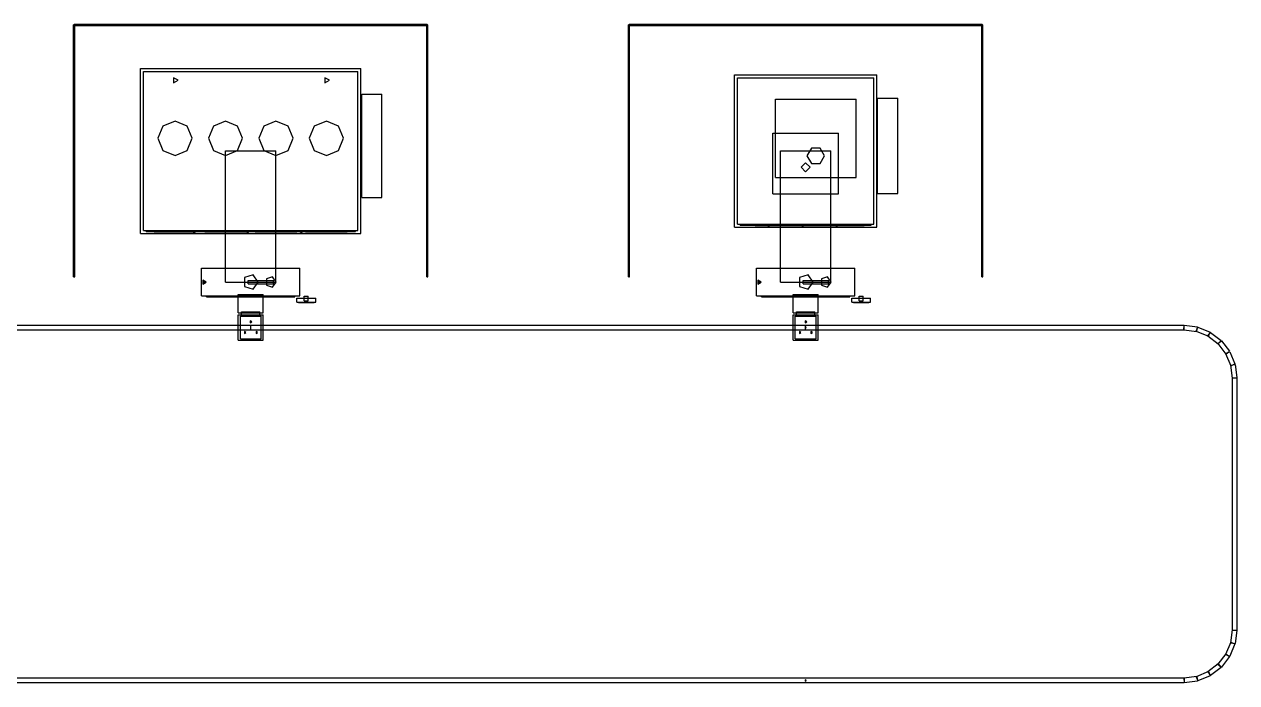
# Model space of a CAD drawing. Header units: millimetres. Extents: x 155910 to 349090, y -230090 to -203978.
# Drawn here: x 301022 to 349090, y -230090 to -203978 of the extents above; entities that cross this region are included whole.
import ezdxf

# ---------------------------------------------------------------- set-up
doc = ezdxf.new("R2010")
doc.units = ezdxf.units.MM

msp = doc.modelspace()

# ---------------------------------------------------------------- linework, layer by layer
at = {"layer": 'V6_FAB1_PORT_CLEAN'}
for p, q in [((309500, -215420), (309500, -214700)), ((309500, -215420), (309500, -214700)), ((309500, -214700), (310500, -214700)), ((309500, -214700), (310500, -214700)), ((310500, -215420), (310500, -214700)), ((310500, -215420), (310500, -214700)), ((309500, -215420), (310500, -215420)), ((309500, -215420), (310500, -215420)), ((309500, -216500), (309500, -215500)), ((309500, -216500), (309500, -215500)), ((309500, -215500), (310500, -215500)), ((309500, -215500), (310500, -215500)), ((309590, -216450), (309590, -215550)), ((309590, -216450), (309590, -215550)), ((309590, -215550), (310410, -215550)), ((309590, -215550), (310410, -215550)), ((309635, -215500), (309635, -215380)), ((309635, -215500), (309635, -215380)), ((309635, -215380), (310365, -215380)), ((309635, -215380), (310365, -215380)), ((309635, -215500), (310365, -215500)), ((309635, -215500), (310365, -215500)), ((309710, -215527), (309710, -215503)), ((309710, -215527), (309710, -215503)), ((309710, -215503), (310290, -215503)), ((309710, -215503), (310290, -215503)), ((309710, -215527), (310290, -215527)), ((309710, -215527), (310290, -215527)), ((310040, -215780), (309980, -215745)), ((309980, -215745), (309980, -215815)), ((310040, -215780), (309980, -215745)), ((309980, -215745), (309980, -215815)), ((309980, -215815), (310040, -215780)), ((309980, -215815), (310040, -215780)), ((310290, -215527), (310290, -215503)), ((310290, -215527), (310290, -215503)), ((310365, -215500), (310365, -215380)), ((310365, -215500), (310365, -215380)), ((310410, -216450), (310410, -215550)), ((310410, -216450), (310410, -215550)), ((310500, -216500), (310500, -215500)), ((310500, -216500), (310500, -215500)), ((309810, -216200), (309750, -216165)), ((309750, -216165), (309750, -216235)), ((309810, -216200), (309750, -216165)), ((309750, -216165), (309750, -216235)), ((309750, -216235), (309810, -216200)), ((309750, -216235), (309810, -216200)), ((310270, -216200), (310210, -216165)), ((310210, -216165), (310210, -216235)), ((310270, -216200), (310210, -216165)), ((310210, -216165), (310210, -216235)), ((310210, -216235), (310270, -216200)), ((310210, -216235), (310270, -216200)), ((309500, -216500), (310500, -216500)), ((309500, -216500), (310500, -216500)), ((309590, -216450), (310410, -216450)), ((309590, -216450), (310410, -216450))]:
    msp.add_line(p, q, dxfattribs=at)
at = {"layer": 'V6_FAB1_PORT_METRO'}
for p, q in [((331500, -215420), (331500, -214700)), ((331500, -215420), (331500, -214700)), ((331500, -214700), (332500, -214700)), ((331500, -214700), (332500, -214700)), ((332500, -215420), (332500, -214700)), ((332500, -215420), (332500, -214700)), ((331500, -215420), (332500, -215420)), ((331500, -215420), (332500, -215420)), ((331500, -216500), (331500, -215500)), ((331500, -216500), (331500, -215500)), ((331500, -215500), (332500, -215500)), ((331500, -215500), (332500, -215500)), ((331590, -216450), (331590, -215550)), ((331590, -216450), (331590, -215550)), ((331590, -215550), (332410, -215550)), ((331590, -215550), (332410, -215550)), ((331635, -215500), (331635, -215380)), ((331635, -215500), (331635, -215380)), ((331635, -215380), (332365, -215380)), ((331635, -215380), (332365, -215380)), ((331635, -215500), (332365, -215500)), ((331635, -215500), (332365, -215500)), ((331710, -215527), (331710, -215503)), ((331710, -215527), (331710, -215503)), ((331710, -215503), (332290, -215503)), ((331710, -215503), (332290, -215503)), ((331710, -215527), (332290, -215527)), ((331710, -215527), (332290, -215527)), ((332040, -215780), (331980, -215745)), ((331980, -215745), (331980, -215815)), ((332040, -215780), (331980, -215745)), ((331980, -215745), (331980, -215815)), ((331980, -215815), (332040, -215780)), ((331980, -215815), (332040, -215780)), ((332290, -215527), (332290, -215503)), ((332290, -215527), (332290, -215503)), ((332365, -215500), (332365, -215380)), ((332365, -215500), (332365, -215380)), ((332410, -216450), (332410, -215550)), ((332410, -216450), (332410, -215550)), ((332500, -216500), (332500, -215500)), ((332500, -216500), (332500, -215500)), ((331810, -216200), (331750, -216165)), ((331750, -216165), (331750, -216235)), ((331810, -216200), (331750, -216165)), ((331750, -216165), (331750, -216235)), ((331750, -216235), (331810, -216200)), ((331750, -216235), (331810, -216200)), ((332270, -216200), (332210, -216165)), ((332210, -216165), (332210, -216235)), ((332270, -216200), (332210, -216165)), ((332210, -216165), (332210, -216235)), ((332210, -216235), (332270, -216200)), ((332210, -216235), (332270, -216200)), ((331500, -216500), (332500, -216500)), ((331500, -216500), (332500, -216500)), ((331590, -216450), (332410, -216450)), ((331590, -216450), (332410, -216450))]:
    msp.add_line(p, q, dxfattribs=at)
at = {"layer": 'V6_FAB1_RAIL_01'}
for p, q in [((288000, -215910), (310000, -215910)), ((288000, -215910), (310000, -215910)), ((288000, -216090), (310000, -216090)), ((288000, -216090), (310000, -216090)), ((310000, -216090), (310000, -215910)), ((310000, -216090), (310000, -215910)), ((310000, -216090), (310000, -215910)), ((310000, -216090), (310000, -215910)), ((310000, -215910), (332000, -215910)), ((310000, -215910), (332000, -215910)), ((310000, -216090), (332000, -216090)), ((310000, -216090), (332000, -216090)), ((332034, -216000), (331983, -215971)), ((331983, -215971), (331983, -216029)), ((332034, -216000), (331983, -215971)), ((331983, -215971), (331983, -216029)), ((331983, -216029), (332034, -216000)), ((331983, -216029), (332034, -216000)), ((332000, -216090), (332000, -215910)), ((332000, -216090), (332000, -215910)), ((332000, -216090), (332000, -215910)), ((332000, -216090), (332000, -215910)), ((332000, -215910), (347000, -215910)), ((332000, -215910), (347000, -215910)), ((332000, -216090), (347000, -216090)), ((332000, -216090), (347000, -216090)), ((346988, -216089), (347012, -215911)), ((346988, -216089), (347012, -215911)), ((346988, -216089), (347506, -216157)), ((346988, -216089), (347506, -216157)), ((347000, -216090), (347000, -215910)), ((347000, -216090), (347000, -215910)), ((347012, -215911), (347529, -215979)), ((347012, -215911), (347529, -215979)), ((347483, -216151), (347552, -215985)), ((347483, -216151), (347552, -215985)), ((347483, -216151), (347966, -216351)), ((347483, -216151), (347966, -216351)), ((347506, -216157), (347529, -215979)), ((347506, -216157), (347529, -215979)), ((347552, -215985), (348034, -216185)), ((347552, -215985), (348034, -216185)), ((347945, -216339), (348055, -216197)), ((347945, -216339), (348055, -216197)), ((347966, -216351), (348034, -216185)), ((347966, -216351), (348034, -216185)), ((348055, -216197), (348469, -216514)), ((348055, -216197), (348469, -216514)), ((347945, -216339), (348359, -216657)), ((347945, -216339), (348359, -216657)), ((348343, -216641), (348486, -216531)), ((348343, -216641), (348486, -216531)), ((348343, -216641), (348661, -217055)), ((348343, -216641), (348661, -217055)), ((348359, -216657), (348469, -216514)), ((348359, -216657), (348469, -216514)), ((348486, -216531), (348803, -216945)), ((348486, -216531), (348803, -216945)), ((348649, -217034), (348815, -216966)), ((348649, -217034), (348815, -216966)), ((348649, -217034), (348849, -217517)), ((348649, -217034), (348849, -217517)), ((348661, -217055), (348803, -216945)), ((348661, -217055), (348803, -216945)), ((348815, -216966), (349015, -217448)), ((348815, -216966), (349015, -217448)), ((348843, -217494), (349021, -217471)), ((348843, -217494), (349021, -217471)), ((348843, -217494), (348911, -218012)), ((348843, -217494), (348911, -218012)), ((348849, -217517), (349015, -217448)), ((348849, -217517), (349015, -217448)), ((349021, -217471), (349089, -217988)), ((349021, -217471), (349089, -217988)), ((348910, -218000), (349090, -218000)), ((348910, -218000), (349090, -218000)), ((348910, -218000), (348910, -228000)), ((348910, -218000), (348910, -228000)), ((348911, -218012), (349089, -217988)), ((348911, -218012), (349089, -217988)), ((349090, -218000), (349090, -228000)), ((349090, -218000), (349090, -228000)), ((348911, -227988), (348843, -228506)), ((348911, -227988), (348843, -228506)), ((348910, -228000), (349090, -228000)), ((348910, -228000), (349090, -228000)), ((348911, -227988), (349089, -228012)), ((348911, -227988), (349089, -228012)), ((349089, -228012), (349021, -228529)), ((349089, -228012), (349021, -228529)), ((348849, -228483), (348649, -228966)), ((348849, -228483), (348649, -228966)), ((349015, -228552), (348815, -229034)), ((349015, -228552), (348815, -229034)), ((348843, -228506), (349021, -228529)), ((348843, -228506), (349021, -228529)), ((348849, -228483), (349015, -228552)), ((348849, -228483), (349015, -228552)), ((348661, -228945), (348343, -229359)), ((348661, -228945), (348343, -229359)), ((348803, -229055), (348486, -229469)), ((348803, -229055), (348486, -229469)), ((348649, -228966), (348815, -229034)), ((348649, -228966), (348815, -229034)), ((348661, -228945), (348803, -229055)), ((348661, -228945), (348803, -229055)), ((347966, -229649), (347483, -229849)), ((347966, -229649), (347483, -229849)), ((348359, -229343), (347945, -229661)), ((348359, -229343), (347945, -229661)), ((347945, -229661), (348055, -229803)), ((347945, -229661), (348055, -229803)), ((347966, -229649), (348034, -229815)), ((347966, -229649), (348034, -229815)), ((348469, -229486), (348055, -229803)), ((348469, -229486), (348055, -229803)), ((348343, -229359), (348486, -229469)), ((348343, -229359), (348486, -229469)), ((348359, -229343), (348469, -229486)), ((348359, -229343), (348469, -229486)), ((347000, -229910), (158000, -229910)), ((347000, -229910), (158000, -229910)), ((347000, -230090), (158000, -230090)), ((347000, -230090), (158000, -230090)), ((332034, -230000), (331983, -229971)), ((331983, -229971), (331983, -230029)), ((332034, -230000), (331983, -229971)), ((331983, -229971), (331983, -230029)), ((331983, -230029), (332034, -230000)), ((331983, -230029), (332034, -230000)), ((347506, -229843), (346988, -229911)), ((347506, -229843), (346988, -229911)), ((346988, -229911), (347012, -230089)), ((346988, -229911), (347012, -230089)), ((347000, -229910), (347000, -230090)), ((347000, -229910), (347000, -230090)), ((347529, -230021), (347012, -230089)), ((347529, -230021), (347012, -230089)), ((347483, -229849), (347552, -230015)), ((347483, -229849), (347552, -230015)), ((347506, -229843), (347529, -230021)), ((347506, -229843), (347529, -230021)), ((348034, -229815), (347552, -230015)), ((348034, -229815), (347552, -230015))]:
    msp.add_line(p, q, dxfattribs=at)
at = {"layer": 'V6_FAB1_TOOL_CLEAN'}
for p, q in [((302978, -214000), (302978, -204000)), ((302978, -214000), (302978, -204000)), ((302978, -204000), (303022, -204000)), ((302978, -204000), (303022, -204000)), ((303000, -204022), (303000, -203978)), ((303000, -204022), (303000, -203978)), ((303000, -203978), (317000, -203978)), ((303000, -203978), (317000, -203978)), ((303000, -204022), (317000, -204022)), ((303000, -204022), (317000, -204022)), ((303022, -214000), (303022, -204000)), ((303022, -214000), (303022, -204000)), ((316978, -214000), (316978, -204000)), ((316978, -214000), (316978, -204000)), ((316978, -204000), (317022, -204000)), ((316978, -204000), (317022, -204000)), ((317000, -204022), (317000, -203978)), ((317000, -204022), (317000, -203978)), ((317022, -214000), (317022, -204000)), ((317022, -214000), (317022, -204000)), ((305630, -212270), (305630, -205730)), ((305630, -212270), (305630, -205730)), ((305630, -205730), (314370, -205730)), ((305630, -205730), (314370, -205730)), ((314370, -212270), (314370, -205730)), ((314370, -212270), (314370, -205730)), ((305750, -212150), (305750, -205850)), ((305750, -212150), (305750, -205850)), ((305750, -205850), (314250, -205850)), ((305750, -205850), (314250, -205850)), ((307120, -206200), (306940, -206096)), ((306940, -206096), (306940, -206304)), ((307120, -206200), (306940, -206096)), ((306940, -206096), (306940, -206304)), ((306940, -206304), (307120, -206200)), ((306940, -206304), (307120, -206200)), ((313120, -206200), (312940, -206096)), ((312940, -206096), (312940, -206304)), ((313120, -206200), (312940, -206096)), ((312940, -206096), (312940, -206304)), ((312940, -206304), (313120, -206200)), ((312940, -206304), (313120, -206200)), ((314250, -212150), (314250, -205850)), ((314250, -212150), (314250, -205850)), ((314400, -210848), (314400, -206753)), ((314400, -210848), (314400, -206753)), ((314400, -206753), (315200, -206753)), ((314400, -206753), (315200, -206753)), ((315200, -210848), (315200, -206753)), ((315200, -210848), (315200, -206753)), ((306519, -208019), (306320, -208500)), ((306519, -208019), (306320, -208500)), ((307000, -207820), (306519, -208019)), ((307000, -207820), (306519, -208019)), ((307481, -208019), (307000, -207820)), ((307481, -208019), (307000, -207820)), ((307680, -208500), (307481, -208019)), ((307680, -208500), (307481, -208019)), ((308519, -208019), (308320, -208500)), ((308519, -208019), (308320, -208500)), ((309000, -207820), (308519, -208019)), ((309000, -207820), (308519, -208019)), ((309481, -208019), (309000, -207820)), ((309481, -208019), (309000, -207820)), ((309680, -208500), (309481, -208019)), ((309680, -208500), (309481, -208019)), ((310519, -208019), (310320, -208500)), ((310519, -208019), (310320, -208500)), ((311000, -207820), (310519, -208019)), ((311000, -207820), (310519, -208019)), ((311481, -208019), (311000, -207820)), ((311481, -208019), (311000, -207820)), ((311680, -208500), (311481, -208019)), ((311680, -208500), (311481, -208019)), ((312519, -208019), (312320, -208500)), ((312519, -208019), (312320, -208500)), ((313000, -207820), (312519, -208019)), ((313000, -207820), (312519, -208019)), ((313481, -208019), (313000, -207820)), ((313481, -208019), (313000, -207820)), ((313680, -208500), (313481, -208019)), ((313680, -208500), (313481, -208019)), ((306320, -208500), (306519, -208981)), ((306320, -208500), (306519, -208981)), ((307481, -208981), (307680, -208500)), ((307481, -208981), (307680, -208500)), ((308320, -208500), (308519, -208981)), ((308320, -208500), (308519, -208981)), ((309481, -208981), (309680, -208500)), ((309481, -208981), (309680, -208500)), ((310320, -208500), (310519, -208981)), ((310320, -208500), (310519, -208981)), ((311481, -208981), (311680, -208500)), ((311481, -208981), (311680, -208500)), ((312320, -208500), (312519, -208981)), ((312320, -208500), (312519, -208981)), ((313481, -208981), (313680, -208500)), ((313481, -208981), (313680, -208500)), ((306519, -208981), (307000, -209180)), ((306519, -208981), (307000, -209180)), ((307000, -209180), (307481, -208981)), ((307000, -209180), (307481, -208981)), ((308519, -208981), (309000, -209180)), ((308519, -208981), (309000, -209180)), ((309000, -209180), (309481, -208981)), ((309000, -209180), (309481, -208981)), ((309000, -214200), (309000, -209000)), ((309000, -214200), (309000, -209000)), ((309000, -209000), (311000, -209000)), ((309000, -209000), (311000, -209000)), ((310519, -208981), (311000, -209180)), ((310519, -208981), (311000, -209180)), ((311000, -209180), (311481, -208981)), ((311000, -209180), (311481, -208981)), ((311000, -214200), (311000, -209000)), ((311000, -214200), (311000, -209000)), ((312519, -208981), (313000, -209180)), ((312519, -208981), (313000, -209180)), ((313000, -209180), (313481, -208981)), ((313000, -209180), (313481, -208981)), ((314400, -210848), (315200, -210848)), ((314400, -210848), (315200, -210848)), ((305630, -212270), (314370, -212270)), ((305630, -212270), (314370, -212270)), ((305750, -212150), (314250, -212150)), ((305750, -212150), (314250, -212150)), ((305850, -212200), (305850, -212154)), ((305850, -212200), (305850, -212154)), ((305850, -212154), (314150, -212154)), ((305850, -212154), (314150, -212154)), ((305850, -212200), (314150, -212200)), ((305850, -212200), (314150, -212200)), ((306175, -212203), (306175, -212158)), ((306175, -212203), (306175, -212158)), ((306175, -212158), (307825, -212158)), ((306175, -212158), (307825, -212158)), ((306175, -212203), (307825, -212203)), ((306175, -212203), (307825, -212203)), ((307725, -212237), (307725, -212177)), ((307725, -212237), (307725, -212177)), ((307725, -212177), (307785, -212177)), ((307725, -212177), (307785, -212177)), ((307725, -212237), (307785, -212237)), ((307725, -212237), (307785, -212237)), ((307785, -212237), (307785, -212177)), ((307785, -212237), (307785, -212177)), ((307825, -212203), (307825, -212158)), ((307825, -212203), (307825, -212158)), ((307861, -212200), (307861, -212154)), ((307861, -212200), (307861, -212154)), ((307861, -212154), (307889, -212154)), ((307861, -212154), (307889, -212154)), ((307861, -212200), (307889, -212200)), ((307861, -212200), (307889, -212200)), ((307889, -212200), (307889, -212154)), ((307889, -212200), (307889, -212154)), ((308175, -212203), (308175, -212158)), ((308175, -212203), (308175, -212158)), ((308175, -212158), (309825, -212158)), ((308175, -212158), (309825, -212158)), ((308175, -212203), (309825, -212203)), ((308175, -212203), (309825, -212203)), ((309825, -212203), (309825, -212158)), ((309825, -212203), (309825, -212158)), ((309850, -212237), (309850, -212177)), ((309850, -212237), (309850, -212177)), ((309850, -212177), (309910, -212177)), ((309850, -212177), (309910, -212177)), ((309850, -212237), (309910, -212237)), ((309850, -212237), (309910, -212237)), ((309910, -212237), (309910, -212177)), ((309910, -212237), (309910, -212177)), ((309986, -212200), (309986, -212154)), ((309986, -212200), (309986, -212154)), ((309986, -212154), (310014, -212154)), ((309986, -212154), (310014, -212154)), ((309986, -212200), (310014, -212200)), ((309986, -212200), (310014, -212200)), ((310014, -212200), (310014, -212154)), ((310014, -212200), (310014, -212154)), ((310175, -212203), (310175, -212158)), ((310175, -212203), (310175, -212158)), ((310175, -212158), (311825, -212158)), ((310175, -212158), (311825, -212158)), ((310175, -212203), (311825, -212203)), ((310175, -212203), (311825, -212203)), ((311825, -212203), (311825, -212158)), ((311825, -212203), (311825, -212158)), ((311955, -212202), (311955, -212162)), ((311955, -212202), (311955, -212162)), ((311955, -212162), (313655, -212162)), ((311955, -212162), (313655, -212162)), ((311955, -212202), (311955, -212162)), ((311955, -212202), (311955, -212162)), ((311955, -212162), (313655, -212162)), ((311955, -212162), (313655, -212162)), ((311955, -212202), (311955, -212162)), ((311955, -212202), (311955, -212162)), ((311955, -212162), (313655, -212162)), ((311955, -212162), (313655, -212162)), ((311955, -212202), (311955, -212162)), ((311955, -212202), (311955, -212162)), ((311955, -212162), (313655, -212162)), ((311955, -212162), (313655, -212162)), ((311955, -212202), (311955, -212162)), ((311955, -212202), (311955, -212162)), ((311955, -212162), (313655, -212162)), ((311955, -212162), (313655, -212162)), ((311955, -212202), (313655, -212202)), ((311955, -212202), (313655, -212202)), ((311955, -212202), (313655, -212202)), ((311955, -212202), (313655, -212202)), ((311955, -212202), (313655, -212202)), ((311955, -212202), (313655, -212202)), ((311955, -212202), (313655, -212202)), ((311955, -212202), (313655, -212202)), ((311955, -212202), (313655, -212202)), ((311955, -212202), (313655, -212202)), ((311975, -212237), (311975, -212177)), ((311975, -212237), (311975, -212177)), ((311975, -212177), (312035, -212177)), ((311975, -212177), (312035, -212177)), ((311975, -212237), (312035, -212237)), ((311975, -212237), (312035, -212237)), ((312035, -212237), (312035, -212177)), ((312035, -212237), (312035, -212177)), ((312111, -212200), (312111, -212154)), ((312111, -212200), (312111, -212154)), ((312111, -212154), (312139, -212154)), ((312111, -212154), (312139, -212154)), ((312111, -212200), (312139, -212200)), ((312111, -212200), (312139, -212200)), ((312139, -212200), (312139, -212154)), ((312139, -212200), (312139, -212154)), ((312175, -212203), (312175, -212158)), ((312175, -212203), (312175, -212158)), ((312175, -212158), (313825, -212158)), ((312175, -212158), (313825, -212158)), ((312175, -212203), (313825, -212203)), ((312175, -212203), (313825, -212203)), ((313655, -212202), (313655, -212162)), ((313655, -212202), (313655, -212162)), ((313655, -212202), (313655, -212162)), ((313655, -212202), (313655, -212162)), ((313655, -212202), (313655, -212162)), ((313655, -212202), (313655, -212162)), ((313655, -212202), (313655, -212162)), ((313655, -212202), (313655, -212162)), ((313655, -212202), (313655, -212162)), ((313655, -212202), (313655, -212162)), ((313825, -212203), (313825, -212158)), ((313825, -212203), (313825, -212158)), ((314150, -212200), (314150, -212154)), ((314150, -212200), (314150, -212154)), ((308050, -214750), (308050, -213650)), ((308050, -214750), (308050, -213650)), ((308050, -213650), (311950, -213650)), ((308050, -213650), (311950, -213650)), ((311950, -214750), (311950, -213650)), ((311950, -214750), (311950, -213650)), ((302978, -214000), (303022, -214000)), ((302978, -214000), (303022, -214000)), ((308240, -214200), (308105, -214122)), ((308105, -214122), (308105, -214278)), ((308240, -214200), (308105, -214122)), ((308105, -214122), (308105, -214278)), ((308240, -214200), (308105, -214122)), ((308105, -214122), (308105, -214278)), ((308240, -214200), (308105, -214122)), ((308105, -214122), (308105, -214278)), ((308240, -214200), (308105, -214122)), ((308105, -214122), (308105, -214278)), ((308240, -214200), (308105, -214122)), ((308105, -214122), (308105, -214278)), ((308105, -214278), (308240, -214200)), ((308105, -214278), (308240, -214200)), ((308105, -214278), (308240, -214200)), ((308105, -214278), (308240, -214200)), ((308105, -214278), (308240, -214200)), ((308105, -214278), (308240, -214200)), ((308195, -214200), (308128, -214161)), ((308128, -214161), (308128, -214239)), ((308195, -214200), (308128, -214161)), ((308128, -214161), (308128, -214239)), ((308128, -214239), (308195, -214200)), ((308128, -214239), (308195, -214200)), ((309000, -214200), (311000, -214200)), ((309000, -214200), (311000, -214200)), ((310093, -213915), (309757, -214024)), ((310093, -213915), (309757, -214024)), ((309757, -214024), (309757, -214376)), ((309757, -214024), (309757, -214376)), ((309757, -214376), (310093, -214485)), ((309757, -214376), (310093, -214485)), ((309900, -214265), (309900, -214135)), ((309900, -214265), (309900, -214135)), ((309900, -214135), (310900, -214135)), ((309900, -214135), (310900, -214135)), ((309900, -214265), (310900, -214265)), ((309900, -214265), (310900, -214265)), ((310300, -214200), (310093, -213915)), ((310300, -214200), (310093, -213915)), ((310093, -214485), (310300, -214200)), ((310093, -214485), (310300, -214200)), ((310865, -214000), (310630, -214077)), ((310865, -214000), (310630, -214077)), ((310630, -214077), (310630, -214323)), ((310630, -214077), (310630, -214323)), ((310630, -214323), (310865, -214400)), ((310630, -214323), (310865, -214400)), ((311010, -214200), (310865, -214000)), ((311010, -214200), (310865, -214000)), ((310865, -214400), (311010, -214200)), ((310865, -214400), (311010, -214200)), ((310900, -214265), (310900, -214135)), ((310900, -214265), (310900, -214135)), ((316978, -214000), (317022, -214000)), ((316978, -214000), (317022, -214000)), ((308050, -214750), (311950, -214750)), ((308050, -214750), (311950, -214750)), ((308250, -214788), (308250, -214748)), ((308250, -214788), (308250, -214748)), ((308250, -214748), (311750, -214748)), ((308250, -214748), (311750, -214748)), ((308250, -214788), (311750, -214788)), ((308250, -214788), (311750, -214788)), ((311750, -214788), (311750, -214748)), ((311750, -214788), (311750, -214748)), ((311825, -214995), (311825, -214845)), ((311825, -214995), (311825, -214845)), ((311825, -214845), (312575, -214845)), ((311825, -214845), (312575, -214845)), ((312125, -214940), (312125, -214760)), ((312125, -214940), (312125, -214760)), ((312125, -214760), (312275, -214760)), ((312125, -214760), (312275, -214760)), ((312275, -214940), (312275, -214760)), ((312275, -214940), (312275, -214760)), ((312575, -214995), (312575, -214845)), ((312575, -214995), (312575, -214845)), ((311825, -214995), (312575, -214995)), ((311825, -214995), (312575, -214995)), ((311890, -215011), (311890, -214999)), ((311890, -215011), (311890, -214999)), ((311890, -214999), (312510, -214999)), ((311890, -214999), (312510, -214999)), ((311890, -215011), (312510, -215011)), ((311890, -215011), (312510, -215011)), ((312125, -214940), (312275, -214940)), ((312125, -214940), (312275, -214940)), ((312510, -215011), (312510, -214999)), ((312510, -215011), (312510, -214999))]:
    msp.add_line(p, q, dxfattribs=at)
at = {"layer": 'V6_FAB1_TOOL_METRO'}
for p, q in [((324978, -214000), (324978, -204000)), ((324978, -214000), (324978, -204000)), ((324978, -204000), (325022, -204000)), ((324978, -204000), (325022, -204000)), ((325000, -204022), (325000, -203978)), ((325000, -204022), (325000, -203978)), ((325000, -203978), (339000, -203978)), ((325000, -203978), (339000, -203978)), ((325000, -204022), (339000, -204022)), ((325000, -204022), (339000, -204022)), ((325022, -214000), (325022, -204000)), ((325022, -214000), (325022, -204000)), ((338978, -214000), (338978, -204000)), ((338978, -214000), (338978, -204000)), ((338978, -204000), (339022, -204000)), ((338978, -204000), (339022, -204000)), ((339000, -204022), (339000, -203978)), ((339000, -204022), (339000, -203978)), ((339022, -214000), (339022, -204000)), ((339022, -214000), (339022, -204000)), ((329180, -212020), (329180, -205980)), ((329180, -212020), (329180, -205980)), ((329180, -205980), (334820, -205980)), ((329180, -205980), (334820, -205980)), ((329300, -211900), (329300, -206100)), ((329300, -211900), (329300, -206100)), ((329300, -206100), (334700, -206100)), ((329300, -206100), (334700, -206100)), ((334700, -211900), (334700, -206100)), ((334700, -211900), (334700, -206100)), ((334820, -212020), (334820, -205980)), ((334820, -212020), (334820, -205980)), ((330800, -210050), (330800, -206950)), ((330800, -210050), (330800, -206950)), ((330800, -206950), (334000, -206950)), ((330800, -206950), (334000, -206950)), ((334000, -210050), (334000, -206950)), ((334000, -210050), (334000, -206950)), ((334850, -210685), (334850, -206915)), ((334850, -210685), (334850, -206915)), ((334850, -206915), (335650, -206915)), ((334850, -206915), (335650, -206915)), ((335650, -210685), (335650, -206915)), ((335650, -210685), (335650, -206915)), ((330700, -210700), (330700, -208300)), ((330700, -210700), (330700, -208300)), ((330700, -208300), (333300, -208300)), ((330700, -208300), (333300, -208300)), ((333300, -210700), (333300, -208300)), ((333300, -210700), (333300, -208300)), ((331000, -214200), (331000, -209000)), ((331000, -214200), (331000, -209000)), ((331000, -209000), (333000, -209000)), ((331000, -209000), (333000, -209000)), ((332225, -208897), (332050, -209200)), ((332225, -208897), (332050, -209200)), ((332575, -208897), (332225, -208897)), ((332575, -208897), (332225, -208897)), ((332750, -209200), (332575, -208897)), ((332750, -209200), (332575, -208897)), ((333000, -214200), (333000, -209000)), ((333000, -214200), (333000, -209000)), ((332000, -209470), (331820, -209650)), ((332000, -209470), (331820, -209650)), ((332180, -209650), (332000, -209470)), ((332180, -209650), (332000, -209470)), ((332050, -209200), (332225, -209503)), ((332050, -209200), (332225, -209503)), ((332225, -209503), (332575, -209503)), ((332225, -209503), (332575, -209503)), ((332575, -209503), (332750, -209200)), ((332575, -209503), (332750, -209200)), ((330800, -210050), (334000, -210050)), ((330800, -210050), (334000, -210050)), ((331820, -209650), (332000, -209830)), ((331820, -209650), (332000, -209830)), ((332000, -209830), (332180, -209650)), ((332000, -209830), (332180, -209650)), ((330700, -210700), (333300, -210700)), ((330700, -210700), (333300, -210700)), ((334850, -210685), (335650, -210685)), ((334850, -210685), (335650, -210685)), ((329300, -211900), (334700, -211900)), ((329300, -211900), (334700, -211900)), ((329400, -211950), (329400, -211904)), ((329400, -211950), (329400, -211904)), ((329400, -211904), (334600, -211904)), ((329400, -211904), (334600, -211904)), ((329400, -211950), (334600, -211950)), ((329400, -211950), (334600, -211950)), ((330000, -211958), (330000, -211922)), ((330000, -211958), (330000, -211922)), ((330000, -211922), (333800, -211922)), ((330000, -211922), (333800, -211922)), ((330000, -211958), (333800, -211958)), ((330000, -211958), (333800, -211958)), ((330500, -211987), (330500, -211927)), ((330500, -211987), (330500, -211927)), ((330500, -211927), (330560, -211927)), ((330500, -211927), (330560, -211927)), ((330560, -211987), (330560, -211927)), ((330560, -211987), (330560, -211927)), ((330636, -211950), (330636, -211904)), ((330636, -211950), (330636, -211904)), ((330636, -211904), (330664, -211904)), ((330636, -211904), (330664, -211904)), ((330636, -211950), (330664, -211950)), ((330636, -211950), (330664, -211950)), ((330664, -211950), (330664, -211904)), ((330664, -211950), (330664, -211904)), ((331850, -211987), (331850, -211927)), ((331850, -211987), (331850, -211927)), ((331850, -211927), (331910, -211927)), ((331850, -211927), (331910, -211927)), ((331910, -211987), (331910, -211927)), ((331910, -211987), (331910, -211927)), ((331986, -211950), (331986, -211904)), ((331986, -211950), (331986, -211904)), ((331986, -211904), (332014, -211904)), ((331986, -211904), (332014, -211904)), ((331986, -211950), (332014, -211950)), ((331986, -211950), (332014, -211950)), ((332014, -211950), (332014, -211904)), ((332014, -211950), (332014, -211904)), ((333200, -211987), (333200, -211927)), ((333200, -211987), (333200, -211927)), ((333200, -211927), (333260, -211927)), ((333200, -211927), (333260, -211927)), ((333242, -211952), (333242, -211912)), ((333242, -211952), (333242, -211912)), ((333242, -211912), (334322, -211912)), ((333242, -211912), (334322, -211912)), ((333242, -211952), (333242, -211912)), ((333242, -211952), (333242, -211912)), ((333242, -211912), (334322, -211912)), ((333242, -211912), (334322, -211912)), ((333242, -211952), (333242, -211912)), ((333242, -211952), (333242, -211912)), ((333242, -211912), (334322, -211912)), ((333242, -211912), (334322, -211912)), ((333242, -211952), (333242, -211912)), ((333242, -211952), (333242, -211912)), ((333242, -211912), (334322, -211912)), ((333242, -211912), (334322, -211912)), ((333242, -211952), (333242, -211912)), ((333242, -211952), (333242, -211912)), ((333242, -211912), (334322, -211912)), ((333242, -211912), (334322, -211912)), ((333242, -211952), (334322, -211952)), ((333242, -211952), (334322, -211952)), ((333242, -211952), (334322, -211952)), ((333242, -211952), (334322, -211952)), ((333242, -211952), (334322, -211952)), ((333242, -211952), (334322, -211952)), ((333242, -211952), (334322, -211952)), ((333242, -211952), (334322, -211952)), ((333242, -211952), (334322, -211952)), ((333242, -211952), (334322, -211952)), ((333260, -211987), (333260, -211927)), ((333260, -211987), (333260, -211927)), ((333336, -211950), (333336, -211904)), ((333336, -211950), (333336, -211904)), ((333336, -211904), (333364, -211904)), ((333336, -211904), (333364, -211904)), ((333336, -211950), (333364, -211950)), ((333336, -211950), (333364, -211950)), ((333364, -211950), (333364, -211904)), ((333364, -211950), (333364, -211904)), ((333800, -211958), (333800, -211922)), ((333800, -211958), (333800, -211922)), ((334322, -211952), (334322, -211912)), ((334322, -211952), (334322, -211912)), ((334322, -211952), (334322, -211912)), ((334322, -211952), (334322, -211912)), ((334322, -211952), (334322, -211912)), ((334322, -211952), (334322, -211912)), ((334322, -211952), (334322, -211912)), ((334322, -211952), (334322, -211912)), ((334322, -211952), (334322, -211912)), ((334322, -211952), (334322, -211912)), ((334600, -211950), (334600, -211904)), ((334600, -211950), (334600, -211904)), ((329180, -212020), (334820, -212020)), ((329180, -212020), (334820, -212020)), ((330500, -211987), (330560, -211987)), ((330500, -211987), (330560, -211987)), ((331850, -211987), (331910, -211987)), ((331850, -211987), (331910, -211987)), ((333200, -211987), (333260, -211987)), ((333200, -211987), (333260, -211987)), ((330050, -214750), (330050, -213650)), ((330050, -214750), (330050, -213650)), ((330050, -213650), (333950, -213650)), ((330050, -213650), (333950, -213650)), ((333950, -214750), (333950, -213650)), ((333950, -214750), (333950, -213650)), ((324978, -214000), (325022, -214000)), ((324978, -214000), (325022, -214000)), ((330240, -214200), (330105, -214122)), ((330105, -214122), (330105, -214278)), ((330240, -214200), (330105, -214122)), ((330105, -214122), (330105, -214278)), ((330240, -214200), (330105, -214122)), ((330105, -214122), (330105, -214278)), ((330240, -214200), (330105, -214122)), ((330105, -214122), (330105, -214278)), ((330240, -214200), (330105, -214122)), ((330105, -214122), (330105, -214278)), ((330240, -214200), (330105, -214122)), ((330105, -214122), (330105, -214278)), ((330105, -214278), (330240, -214200)), ((330105, -214278), (330240, -214200)), ((330105, -214278), (330240, -214200)), ((330105, -214278), (330240, -214200)), ((330105, -214278), (330240, -214200)), ((330105, -214278), (330240, -214200)), ((330195, -214200), (330128, -214161)), ((330128, -214161), (330128, -214239)), ((330195, -214200), (330128, -214161)), ((330128, -214161), (330128, -214239)), ((330128, -214239), (330195, -214200)), ((330128, -214239), (330195, -214200)), ((331000, -214200), (333000, -214200)), ((331000, -214200), (333000, -214200)), ((332093, -213915), (331757, -214024)), ((332093, -213915), (331757, -214024)), ((331757, -214024), (331757, -214376)), ((331757, -214024), (331757, -214376)), ((331757, -214376), (332093, -214485)), ((331757, -214376), (332093, -214485)), ((331900, -214265), (331900, -214135)), ((331900, -214265), (331900, -214135)), ((331900, -214135), (332900, -214135)), ((331900, -214135), (332900, -214135)), ((331900, -214265), (332900, -214265)), ((331900, -214265), (332900, -214265)), ((332300, -214200), (332093, -213915)), ((332300, -214200), (332093, -213915)), ((332093, -214485), (332300, -214200)), ((332093, -214485), (332300, -214200)), ((332865, -214000), (332630, -214077)), ((332865, -214000), (332630, -214077)), ((332630, -214077), (332630, -214323)), ((332630, -214077), (332630, -214323)), ((332630, -214323), (332865, -214400)), ((332630, -214323), (332865, -214400)), ((333010, -214200), (332865, -214000)), ((333010, -214200), (332865, -214000)), ((332865, -214400), (333010, -214200)), ((332865, -214400), (333010, -214200)), ((332900, -214265), (332900, -214135)), ((332900, -214265), (332900, -214135)), ((338978, -214000), (339022, -214000)), ((338978, -214000), (339022, -214000)), ((330050, -214750), (333950, -214750)), ((330050, -214750), (333950, -214750)), ((330250, -214788), (330250, -214748)), ((330250, -214788), (330250, -214748)), ((330250, -214748), (333750, -214748)), ((330250, -214748), (333750, -214748)), ((330250, -214788), (333750, -214788)), ((330250, -214788), (333750, -214788)), ((333750, -214788), (333750, -214748)), ((333750, -214788), (333750, -214748)), ((333825, -214995), (333825, -214845)), ((333825, -214995), (333825, -214845)), ((333825, -214845), (334575, -214845)), ((333825, -214845), (334575, -214845)), ((334125, -214940), (334125, -214760)), ((334125, -214940), (334125, -214760)), ((334125, -214760), (334275, -214760)), ((334125, -214760), (334275, -214760)), ((334275, -214940), (334275, -214760)), ((334275, -214940), (334275, -214760)), ((334575, -214995), (334575, -214845)), ((334575, -214995), (334575, -214845)), ((333825, -214995), (334575, -214995)), ((333825, -214995), (334575, -214995)), ((333890, -215011), (333890, -214999)), ((333890, -215011), (333890, -214999)), ((333890, -214999), (334510, -214999)), ((333890, -214999), (334510, -214999)), ((333890, -215011), (334510, -215011)), ((333890, -215011), (334510, -215011)), ((334125, -214940), (334275, -214940)), ((334125, -214940), (334275, -214940)), ((334510, -215011), (334510, -214999)), ((334510, -215011), (334510, -214999))]:
    msp.add_line(p, q, dxfattribs=at)

doc.saveas('drawing.dxf')
